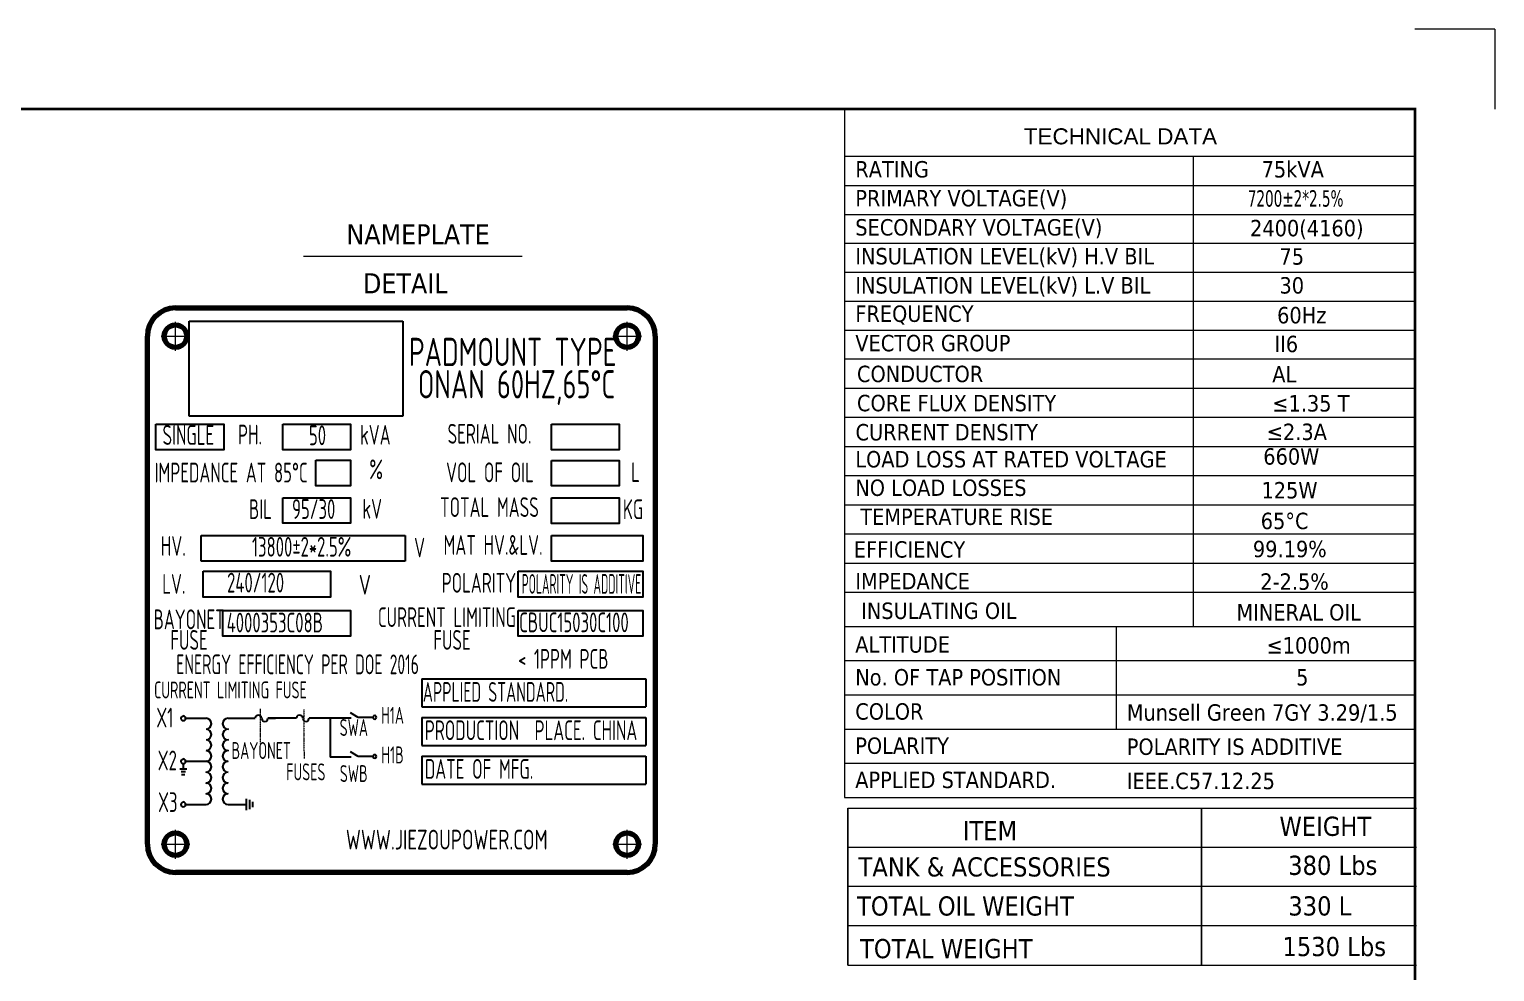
# Model space of a CAD drawing. Header units: millimetres. Extents: x 13152 to 35294, y -6229 to 54471.
# Drawn here: x 31137 to 34766, y 52138 to 54471 of the extents above; entities that cross this region are included whole.
import ezdxf
from ezdxf.enums import TextEntityAlignment as Align

# ---------------------------------------------------------------- set-up
doc = ezdxf.new("R2010")
doc.units = ezdxf.units.MM
doc.header["$LTSCALE"] = 4
doc.linetypes.add('5 双点画线', pattern=[10.5, 6.25, -1.25, 0.25, -1.25, 0.25, -1.25])
doc.linetypes.add('ACAD_ISO10W100', pattern=[18, 12, -3, 0, -3])
doc.layers.add('1', color=12, linetype='Continuous')
doc.layers.add('C00-00-00', color=7, linetype='Continuous')
for name, color, linetype, lineweight in [('6文字层', 3, 'Continuous', 35), ('标注、文本', 3, 'Continuous', 25), ('铁心', 3, 'Continuous', 0)]:
    doc.layers.add(name, color=color, linetype=linetype, lineweight=lineweight)
doc.layers.add('paper', color=254, linetype='Continuous', plot=False)
doc.styles.add('PDF Arial', font='arial.ttf')
doc.styles.add('pdm', font='gbenor.shx', dxfattribs={"width": 0.8, "bigfont": 'AllInOneBig.shx'})
doc.styles.add('Tahoma$001', font='tahoma.ttf', dxfattribs={"height": 2.159784})
doc.styles.add('Tahoma_txtstyle_30.51_0_0', font='tahoma.ttf')
picture_1 = doc.add_image_def('image1.png', size_in_pixel=(551, 245))

msp = doc.modelspace()

# ---------------------------------------------------------------- linework, layer by layer
at = {"layer": '1', "color": 0, "lineweight": 40, "const_width": 6.91}
msp.add_lwpolyline([(26990.66, 48827.4), (34568.52, 48827.4), (34568.52, 54273.98), (26990.66, 54273.98), (26990.66, 48827.4)], dxfattribs=at)
at = {"layer": '6文字层', "lineweight": 13}
for points in [[(33155.92, 54273.98), (34568.52, 54273.98)], [(33155.92, 54273.98), (33155.92, 52569.7)], [(34568.52, 54273.98), (34568.52, 53437.24)]]:
    msp.add_lwpolyline(points, dxfattribs=at)
at = {"layer": 'C00-00-00', "lineweight": 25}
for p, q in [((31562.81, 53218.17), (32068.23, 53218.17)), ((31562.81, 53154.87), (31562.81, 53218.17)), ((32068.23, 53218.17), (32068.23, 53154.87)), ((32068.23, 53154.87), (31562.81, 53154.87)), ((32109.62, 52863.23), (32663.72, 52863.23)), ((32109.62, 52863.23), (32109.62, 52793.74)), ((32663.72, 52863.23), (32663.72, 52793.74)), ((32109.62, 52793.74), (32663.72, 52793.74)), ((32109.62, 52767.45), (32663.72, 52767.45)), ((32109.62, 52767.45), (32109.62, 52697.96)), ((32663.72, 52767.45), (32663.72, 52697.96)), ((32109.62, 52697.96), (32663.72, 52697.96)), ((32109.62, 52671.67), (32663.72, 52671.67)), ((32109.62, 52671.67), (32109.62, 52602.17)), ((32663.72, 52671.67), (32663.72, 52602.17)), ((32109.62, 52602.17), (32663.72, 52602.17))]:
    msp.add_line(p, q, dxfattribs=at)
for points in [[(31450.73, 53493.87), (31618.75, 53493.87), (31618.75, 53430.57), (31450.73, 53430.57)], [(31764.88, 53493.87), (31932.9, 53493.87), (31932.9, 53430.57), (31764.88, 53430.57)], [(32430.08, 53493.42), (32598.1, 53493.42), (32598.1, 53430.12), (32430.08, 53430.12)], [(31847.12, 53404.54), (31932.9, 53404.54), (31932.9, 53341.23), (31847.12, 53341.23)], [(32430.08, 53404.09), (32598.1, 53404.09), (32598.1, 53340.78), (32430.08, 53340.78)], [(31764.88, 53311.65), (31932.9, 53311.65), (31932.9, 53248.35), (31764.88, 53248.35)], [(32430.08, 53311.2), (32598.1, 53311.2), (32598.1, 53247.9), (32430.08, 53247.9)], [(32430.08, 53218.17), (32656.47, 53218.17), (32656.47, 53154.87), (32430.08, 53154.87)], [(31567.56, 53129.43), (31883.49, 53129.43), (31883.49, 53065.53), (31567.56, 53065.53)], [(32347.56, 53129.43), (32656.47, 53129.43), (32656.47, 53065.53), (32347.56, 53065.53)], [(31616.97, 53032.4), (31932.9, 53032.4), (31932.9, 52968.51), (31616.97, 52968.51)], [(32348.03, 53032.4), (32656.47, 53032.4), (32656.47, 52968.51), (32348.03, 52968.51)]]:
    msp.add_lwpolyline(points, close=True, dxfattribs=at)
at = {"layer": 'paper', "lineweight": 13}
for q in [(34568.52, 54471.32), (34765.86, 54273.98)]:
    msp.add_line((34765.86, 54471.32), q, dxfattribs=at)
at = {"layer": '标注、文本', "color": 0, "linetype": 'ByBlock', "lineweight": 70}
for p, q in [((31499.61, 53781.59), (32617.65, 53781.59)), ((31429.73, 52453.91), (31429.73, 53711.71)), ((32687.52, 53711.71), (32687.52, 52453.91)), ((32617.65, 52384.04), (31499.61, 52384.04))]:
    msp.add_line(p, q, dxfattribs=at)
at = {"layer": '标注、文本', "color": 1, "linetype": 'ACAD_ISO10W100', "lineweight": 13, "ltscale": 0.02}
for p, q in [((31499.69, 53675.71), (31499.52, 53747.71)), ((32617.73, 53675.71), (32617.56, 53747.71)), ((31464.3, 53711.62), (31534.91, 53711.79)), ((32582.34, 53711.62), (32652.95, 53711.79)), ((31499.69, 52417.91), (31499.52, 52489.91)), ((32617.73, 52417.91), (32617.56, 52489.91)), ((31464.3, 52453.83), (31534.91, 52454)), ((32582.34, 52453.83), (32652.95, 52454))]:
    msp.add_line(p, q, dxfattribs=at)
at = {"layer": '标注、文本'}
for p, q in [((32686.86, 53103.68), (32686.86, 52824.17)), ((31882.24, 52765.68), (31882.24, 52668.95)), ((31952.05, 52767.79), (31932.97, 52778.91)), ((31988.18, 52767.79), (31952.05, 52767.79)), ((31952.05, 52671.07), (31932.97, 52682.18)), ((31988.18, 52671.07), (31952.05, 52671.07)), ((31675.28, 52538.4), (31675.28, 52565.8)), ((31683.26, 52540.58), (31683.26, 52563.61)), ((31690.7, 52545.25), (31690.7, 52558.95))]:
    msp.add_line(p, q, dxfattribs=at)
at = {"layer": '标注、文本', "lineweight": 13}
for p, q in [((33829.63, 52908.41), (33829.63, 52993.09)), ((33829.63, 52823.73), (33829.63, 52908.41)), ((33829.63, 52739.06), (33829.63, 52823.73))]:
    msp.add_line(p, q, dxfattribs=at)
at = {"layer": '标注、文本', "color": 6, "linetype": '5 双点画线', "lineweight": 13, "ltscale": 0.1}
for p, q in [((31709.26, 52789.21), (31709.45, 52703.59)), ((31816.96, 52787.76), (31817.71, 52666.37))]:
    msp.add_line(p, q, dxfattribs=at)
at = {"layer": '标注、文本'}
for points in [[(31524.42, 52765.68), (31523.82, 52768.63), (31521.46, 52770.41), (31518.5, 52771.59), (31515.54, 52770.41), (31513.77, 52768.63), (31512.58, 52765.68), (31513.77, 52762.72), (31515.54, 52760.35), (31518.5, 52759.76), (31521.46, 52760.35), (31523.82, 52762.72)], [(31997.06, 52767.79), (31996.61, 52770.01), (31994.84, 52771.79), (31992.62, 52772.23), (31990.4, 52771.79), (31989.07, 52770.01), (31988.18, 52767.79), (31989.07, 52765.57), (31990.4, 52764.24), (31992.62, 52763.36), (31994.84, 52764.24), (31996.61, 52765.57)], [(31524.42, 52659.18), (31523.82, 52662.14), (31521.46, 52663.92), (31518.5, 52665.1), (31515.54, 52663.92), (31513.77, 52662.14), (31512.58, 52659.18), (31513.77, 52656.22), (31515.54, 52653.86), (31518.5, 52653.27), (31521.46, 52653.86), (31523.82, 52656.22)], [(31997.06, 52671.07), (31996.61, 52673.29), (31994.84, 52675.06), (31992.62, 52675.51), (31990.4, 52675.06), (31989.07, 52673.29), (31988.18, 52671.07), (31989.07, 52668.85), (31990.4, 52667.52), (31992.62, 52666.63), (31994.84, 52667.52), (31996.61, 52668.85)], [(31524.42, 52552.1), (31523.82, 52555.06), (31521.46, 52557.42), (31518.5, 52558.61), (31515.54, 52557.42), (31513.77, 52555.06), (31512.58, 52552.1), (31513.77, 52549.14), (31515.54, 52547.36), (31518.5, 52546.18), (31521.46, 52547.36), (31523.82, 52549.14)]]:
    msp.add_lwpolyline(points, close=True, dxfattribs=at)
for points in [[(31524.42, 52765.68), (31575.3, 52765.68)], [(31575.3, 52739.05), (31580.03, 52739.64), (31584.76, 52742.6), (31587.13, 52747.33), (31588.31, 52752.07), (31587.13, 52757.39), (31584.76, 52761.53), (31580.03, 52764.49), (31575.3, 52765.68)], [(31629.73, 52765.68), (31624.4, 52764.49), (31620.26, 52761.53), (31617.3, 52757.39), (31616.12, 52752.07), (31617.3, 52747.33), (31620.26, 52742.6), (31624.4, 52739.64), (31629.73, 52739.05), (31624.4, 52737.87), (31620.26, 52734.91), (31617.3, 52730.77), (31616.12, 52725.44), (31617.3, 52720.71), (31620.26, 52715.98), (31624.4, 52713.02), (31629.73, 52712.43), (31624.4, 52711.25), (31620.26, 52708.29), (31617.3, 52704.15), (31616.12, 52698.82), (31617.3, 52694.09), (31620.26, 52689.36), (31624.4, 52686.4), (31629.73, 52685.81), (31624.4, 52684.62), (31620.26, 52681.66), (31617.3, 52677.52), (31616.12, 52672.2), (31617.3, 52666.87), (31620.26, 52662.73), (31624.4, 52659.77), (31629.73, 52659.18)], [(31629.73, 52765.68), (31696.59, 52765.68)], [(31712.57, 52765.68), (31711.38, 52769.82), (31708.43, 52772.77), (31704.28, 52773.37), (31700.73, 52772.77), (31697.78, 52769.82), (31696.59, 52765.68)], [(31712.57, 52765.68), (31713.75, 52761.53), (31716.12, 52758.58), (31720.26, 52757.98), (31724.4, 52758.58), (31727.36, 52761.53), (31727.95, 52765.68)], [(31727.95, 52765.68), (31746.87, 52765.68)], [(31798.94, 52765.68), (31727.95, 52765.68)], [(31814.33, 52765.68), (31813.74, 52769.82), (31810.78, 52772.77), (31806.64, 52773.37), (31802.49, 52772.77), (31799.54, 52769.82), (31798.94, 52765.68)], [(31814.33, 52765.68), (31815.51, 52761.53), (31818.47, 52758.58), (31822.61, 52757.98), (31826.16, 52758.58), (31829.12, 52761.53), (31830.3, 52765.68)], [(31934.17, 52765.68), (31830.3, 52765.68)], [(31575.3, 52712.43), (31580.03, 52713.02), (31584.76, 52715.98), (31587.13, 52720.71), (31588.31, 52725.44), (31587.13, 52730.77), (31584.76, 52734.91), (31580.03, 52737.87), (31575.3, 52739.05)], [(31575.3, 52685.81), (31580.03, 52686.4), (31584.76, 52689.36), (31587.13, 52694.09), (31588.31, 52698.82), (31587.13, 52704.15), (31584.76, 52708.29), (31580.03, 52711.25), (31575.3, 52712.43)], [(31575.3, 52659.18), (31580.03, 52659.77), (31584.76, 52662.73), (31587.13, 52666.87), (31588.31, 52672.2), (31587.13, 52677.52), (31584.76, 52681.66), (31580.03, 52684.62), (31575.3, 52685.81)], [(31518.5, 52653.27), (31518.5, 52640.84)], [(31524.42, 52659.18), (31575.3, 52659.18)], [(31575.3, 52552.1), (31580.03, 52553.28), (31584.76, 52556.24), (31587.13, 52560.38), (31588.31, 52565.7), (31587.13, 52571.03), (31584.76, 52575.17), (31580.03, 52578.13), (31575.3, 52578.72), (31580.03, 52579.9), (31584.76, 52582.86), (31587.13, 52587), (31588.31, 52592.33), (31587.13, 52597.65), (31584.76, 52601.79), (31580.03, 52604.75), (31575.3, 52605.34), (31580.03, 52606.53), (31584.76, 52609.49), (31587.13, 52613.63), (31588.31, 52618.95), (31587.13, 52624.28), (31584.76, 52628.42), (31580.03, 52631.38), (31575.3, 52632.56), (31580.03, 52633.15), (31584.76, 52636.11), (31587.13, 52640.25), (31588.31, 52645.57), (31587.13, 52650.9), (31584.76, 52655.04), (31580.03, 52658), (31575.3, 52659.18)], [(31629.73, 52659.18), (31624.4, 52658), (31620.26, 52655.04), (31617.3, 52650.9), (31616.12, 52645.57), (31617.3, 52640.25), (31620.26, 52636.11), (31624.4, 52633.15), (31629.73, 52632.56)], [(31934.17, 52668.95), (31882.24, 52668.95)], [(31510.22, 52640.84), (31527.37, 52640.84)], [(31513.77, 52633.74), (31524.42, 52633.74)], [(31514.36, 52626.05), (31522.64, 52626.05)], [(31629.73, 52632.56), (31624.4, 52631.38), (31620.26, 52628.42), (31617.3, 52624.28), (31616.12, 52618.95), (31617.3, 52613.63), (31620.26, 52609.49), (31624.4, 52606.53), (31629.73, 52605.34)], [(31629.73, 52605.34), (31624.4, 52604.75), (31620.26, 52601.79), (31617.3, 52597.65), (31616.12, 52592.33), (31617.3, 52587), (31620.26, 52582.86), (31624.4, 52579.9), (31629.73, 52578.72)], [(31629.73, 52578.72), (31624.4, 52578.13), (31620.26, 52575.17), (31617.3, 52571.03), (31616.12, 52565.7), (31617.3, 52560.38), (31620.26, 52556.24), (31624.4, 52553.28), (31629.73, 52552.1)], [(31524.42, 52552.1), (31575.3, 52552.1)], [(31629.73, 52552.1), (31675.28, 52552.1)]]:
    msp.add_lwpolyline(points, dxfattribs=at)
at = {"layer": '标注、文本', "color": 0, "linetype": 'ByBlock', "lineweight": 70}
for centre in [(31499.61, 53711.71), (32617.65, 53711.71), (31499.61, 52453.91), (32617.65, 52453.91)]:
    msp.add_circle(centre, 27.95, dxfattribs=at)
for centre, start, end in [((31499.61, 53711.71), 90, 180), ((32617.65, 53711.71), 0, 90), ((31499.61, 52453.91), 180, 270), ((32617.65, 52453.91), 270, 0)]:
    msp.add_arc(centre, 69.88, start, end, dxfattribs=at)
at = {"layer": '铁心', "lineweight": 13}
for p, q in [((32358.18, 53909.07), (31816.68, 53909.07)), ((33163.98, 52542.99), (33163.98, 52413.71)), ((33163.98, 52413.71), (33163.98, 52542.99)), ((33163.98, 52542.99), (34572.42, 52542.99)), ((34040.26, 52542.99), (34040.26, 52413.71)), ((34040.26, 52413.71), (34040.26, 52542.99)), ((33163.98, 52446.49), (34572.42, 52446.49)), ((33163.98, 52264.39), (33163.98, 52413.71)), ((33163.98, 52413.71), (33163.98, 52264.39)), ((34040.26, 52264.39), (34040.26, 52413.71)), ((34040.26, 52413.71), (34040.26, 52264.39)), ((33163.98, 52349.59), (34572.42, 52349.59)), ((33163.98, 52154.18), (33163.98, 52264.39)), ((33163.98, 52264.39), (33163.98, 52154.18)), ((33163.98, 52252.69), (34572.42, 52252.69)), ((34040.26, 52154.18), (34040.26, 52264.39)), ((34040.26, 52264.39), (34040.26, 52154.18)), ((33163.98, 52154.18), (34572.42, 52154.18))]:
    msp.add_line(p, q, dxfattribs=at)
for points in [[(33155.92, 54156.88), (34568.52, 54156.88)], [(34019.06, 54156.88), (34019.06, 52993.09)], [(33155.92, 54084.71), (34568.52, 54084.71)], [(33155.92, 54013.22), (34568.52, 54013.22)], [(33155.92, 53941.74), (34568.52, 53941.74)], [(33155.92, 53870.25), (34568.52, 53870.25)], [(33155.92, 53798.08), (34568.52, 53798.08)], [(33155.92, 53726.59), (34568.52, 53726.59)], [(33155.92, 53655.11), (34568.52, 53655.11)], [(33155.92, 53582.94), (34568.52, 53582.94)], [(33155.92, 53510.77), (34568.52, 53510.77)], [(33155.92, 53438.6), (34568.52, 53438.6)], [(33155.92, 53366.44), (34568.52, 53366.44)], [(33155.92, 53294.27), (34568.52, 53294.27)], [(33155.92, 53222.1), (34568.52, 53222.1)], [(33155.92, 53149.93), (34568.52, 53149.93)], [(33155.92, 53077.76), (34568.52, 53077.76)], [(33155.92, 53077.76), (34568.52, 53077.76)], [(34568.52, 53077.76), (34568.52, 52909.21)], [(33155.92, 52993.09), (34568.52, 52993.09)], [(33155.92, 52908.41), (34568.52, 52908.41)], [(33155.92, 52908.41), (34080.53, 52908.41)], [(33155.92, 52908.41), (34080.53, 52908.41)], [(33155.92, 52908.41), (34568.52, 52908.41)], [(33155.92, 52823.73), (34568.52, 52823.73)], [(33155.92, 52823.73), (34080.53, 52823.73)], [(33155.92, 52823.73), (34080.53, 52823.73)], [(33155.92, 52823.73), (34568.52, 52823.73)], [(33155.92, 52739.06), (34568.52, 52739.06)], [(33155.92, 52739.06), (34080.53, 52739.06)], [(33155.92, 52739.06), (34080.53, 52739.06)], [(33155.92, 52654.38), (34568.52, 52654.38)], [(33155.92, 52569.7), (34568.52, 52569.7)]]:
    msp.add_lwpolyline(points, dxfattribs=at)

# ---------------------------------------------------------------- texts
at = {"layer": '标注、文本', "style": 'pdm'}
for s, height, width, p in [('PADMOUNT TYPE ', 69.8775, 0.8, (32349.49, 53672.57)), (' ONAN 60HZ,65°C', 69.8775, 0.8, (32328.65, 53592.59)), ('SINGLE', 48.914, 0.72, (31531.26, 53466.96)), ('PH.', 48.914, 0.72, (31683.99, 53468)), ('50', 48.914, 0.72, (31851, 53466.12)), ('kVA', 48.914, 0.72, (31994.19, 53467.54)), ('SERIAL NO.', 48.914, 0.72, (32277.07, 53469.97)), ('IMPEDANCE AT 85°C ', 48.9143, 0.72, (31646.62, 53373.97)), ('%%%', 48.914, 0.72, (31996.27, 53381.89)), ('VOL OF OIL', 48.914, 0.72, (32278.06, 53374.47)), ('L', 48.91, 0.72, (32638.34, 53374.92)), ('BIL', 48.914, 0.72, (31709.73, 53283.35)), ('95/30', 48.914, 0.72, (31841.56, 53283.64)), ('kV', 48.914, 0.72, (31986.49, 53284.15)), ('TOTAL MASS', 48.914, 0.72, (32276.79, 53288.39)), ('KG', 48.914, 0.72, (32632.36, 53283.11)), ('HV.', 48.914, 0.72, (31494.08, 53192.28)), ('13800±2*2.5%%%', 48.9143, 0.72, (31811.76, 53190.22)), ('V', 48.91, 0.72, (32103.84, 53188.04)), ('MAT HV.&LV.', 48.9143, 0.72, (32285.8, 53194.72)), ('LV.', 48.914, 0.72, (31495.39, 53098.31)), ('240/120', 48.914, 0.72, (31697.73, 53101.44)), ('V', 48.91, 0.8, (31968.32, 53096.08)), ('POLARITY', 48.914, 0.72, (32250.73, 53101.02)), ('POLARITY IS ADDITIVE', 48.9143, 0.5, (32504.69, 53098.24)), ('BAYONET', 48.914, 0.72, (31533.25, 53010.57)), ('4000353C08B', 48.9143, 0.72, (31745.37, 53002.56)), ('CURRENT LIMITING', 48.9143, 0.72, (32171.5, 53015.88)), ('CBUC15030C100', 48.9143, 0.72, (32486.02, 53003.11)), ('FUSE', 48.914, 0.72, (31532.82, 52959.6)), ('FUSE', 48.914, 0.72, (32184.01, 52959.6)), ('ENERGY EFFICIENCY PER DOE 2016', 48.9143, 0.67, (31801.7, 52899.15)), ('< 1PPM PCB', 48.914, 0.72, (32459.55, 52912.71)), ('CURRENT LIMITING FUSE', 41.9265, 0.7, (31635.39, 52835.69)), ('H1A', 41.927, 0.7, (32036.81, 52772.97)), ('X1', 48.914, 0.72, (31472.87, 52767.38)), ('X2', 48.914, 0.72, (31479.09, 52661.24)), ('H1B', 41.927, 0.7, (32036.81, 52674.9)), ('X3', 48.914, 0.72, (31480.35, 52557.98)), ('WWW.JIEZOUPOWER.COM ', 48.9143, 0.8, (32181.71, 52465.18))]:
    msp.add_text(s, height=height, dxfattribs=dict(at, width=width)).set_placement(p, align=Align.MIDDLE_CENTER)
for s, width, p in [('APPLIED STANDARD.', 0.67, (32111.79, 52830.85)), ('PRODUCTION  PLACE. CHINA', 0.72, (32116.77, 52735.97)), ('DATE OF MFG.', 0.72, (32116.77, 52640.19))]:
    msp.add_text(s, height=48.9143, dxfattribs=dict(at, width=width)).set_placement(p, align=Align.MIDDLE_LEFT)
at = {"layer": '标注、文本', "style": 'pdm', "width": 0.7}
for s, p in [('SWA', (31976.08, 52721.8)), ('BAYONET', (31785.22, 52664.8)), ('FUSES', (31870.63, 52611.98)), ('SWB', (31975.21, 52607.81))]:
    msp.add_text(s, height=41.927, dxfattribs=at).set_placement(p, align=Align.RIGHT)
at = {"layer": '铁心', "lineweight": 13}
for s, height, style, p in [('TECHNICAL DATA', 39.7655, 'PDF Arial', (33600.01, 54186.46)), ('RATING', 40.606, 'Tahoma$001', (33182.63, 54104.45)), ('75kVA', 40.606, 'Tahoma$001', (34188.69, 54104.45)), ('PRIMARY VOLTAGE(V)', 40.6063, 'Tahoma$001', (33182.63, 54032.97)), ('SECONDARY VOLTAGE(V)', 40.6063, 'Tahoma$001', (33182.63, 53960.8)), ('2400(4160)', 40.606, 'Tahoma$001', (34160.04, 53958.9)), ('NAMEPLATE', 50, 'Tahoma$001', (31922.81, 53938.78)), ('INSULATION LEVEL(kV) H.V BIL', 40.6063, 'Tahoma$001', (33182.63, 53889.31)), ('75', 40.606, 'Tahoma$001', (34232.93, 53888.63)), ('DETAIL', 50, 'Tahoma$001', (31963.75, 53817.49)), ('INSULATION LEVEL(kV) L.V BIL', 40.6063, 'Tahoma$001', (33182.63, 53817.14)), ('30', 40.606, 'Tahoma$001', (34232.93, 53817.14)), ('FREQUENCY', 40.606, 'Tahoma$001', (33182.63, 53747.02)), ('60Hz', 40.606, 'Tahoma$001', (34227.1, 53743.35)), ('VECTOR GROUP', 40.6063, 'Tahoma$001', (33182.63, 53674.17)), ('II6', 40.606, 'Tahoma$001', (34220.4, 53672.06)), ('CONDUCTOR', 40.606, 'Tahoma$001', (33186.82, 53597.9)), ('AL', 40.606, 'Tahoma$001', (34215.1, 53597.25)), ('CORE FLUX DENSITY', 40.6063, 'Tahoma$001', (33186.82, 53525.73)), ('≤1.35 T', 40.606, 'Tahoma$001', (34215.1, 53525.09)), ('CURRENT DENSITY', 40.6063, 'Tahoma$001', (33183.2, 53453.57)), ('≤2.3A', 40.606, 'Tahoma$001', (34201.41, 53454.48)), ('LOAD LOSS AT RATED VOLTAGE', 40.6063, 'Tahoma$001', (33182.63, 53386.73)), ('660W', 40.606, 'Tahoma$001', (34192.84, 53393.6)), ('NO LOAD LOSSES', 40.6063, 'Tahoma$001', (33182.63, 53316.16)), ('125W', 40.606, 'Tahoma$001', (34188.33, 53309.94)), ('EFFICIENCY', 40.606, 'Tahoma$001', (33179.06, 53163.38)), ('99.19%%%', 40.606, 'Tahoma$001', (34167.13, 53164.46)), ('IMPEDANCE', 40.606, 'Tahoma$001', (33182.63, 53085)), ('2-2.5%%%', 40.606, 'Tahoma$001', (34185.47, 53083.79)), ('ALTITUDE', 40.606, 'Tahoma$001', (33182.63, 52928.15)), ('≤1000m', 40.606, 'Tahoma$001', (34200.71, 52925.85)), ('No. OF TAP POSITION', 40.6063, 'Tahoma$001', (33182.57, 52846.9)), ('5', 40.61, 'Tahoma$001', (34274.16, 52846.9)), ('COLOR', 40.606, 'Tahoma$001', (33182.57, 52762.22)), ('Munsell Green 7GY 3.29/1.5', 40.6063, 'Tahoma$001', (33854.81, 52759.67)), ('POLARITY', 40.606, 'Tahoma$001', (33182.57, 52677.55)), ('POLARITY IS ADDITIVE', 40.6063, 'Tahoma$001', (33854.81, 52674.99)), ('APPLIED STANDARD.', 40.6063, 'Tahoma$001', (33182.57, 52592.87)), ('IEEE.C57.12.25', 40.6063, 'Tahoma$001', (33854.81, 52590.31)), ('ITEM', 47.513, 'Tahoma_txtstyle_30.51_0_0', (33448.63, 52463.61)), ('TANK & ACCESSORIES', 47.5129, 'Tahoma_txtstyle_30.51_0_0', (33190.61, 52373.97)), ('380 Lbs', 47.513, 'Tahoma_txtstyle_30.51_0_0', (34254.5, 52377.93)), ('TOTAL OIL WEIGHT', 47.5129, 'Tahoma_txtstyle_30.51_0_0', (33186.91, 52277.21)), ('330 L', 47.513, 'Tahoma_txtstyle_30.51_0_0', (34254.81, 52277.39)), ('TOTAL WEIGHT', 47.5129, 'Tahoma_txtstyle_30.51_0_0', (33194.31, 52171.66)), ('1530 Lbs', 47.513, 'Tahoma_txtstyle_30.51_0_0', (34240.29, 52176.88))]:
    msp.add_text(s, height=height, dxfattribs=dict(at, style=style)).set_placement(p)
at = {"layer": '铁心', "lineweight": 13, "style": 'Tahoma$001', "width": 0.7}
msp.add_text('7200±2*2.5%%%', height=40.6063, dxfattribs=at).set_placement((34154.56, 54032.29))
at = {"layer": '铁心', "lineweight": 13, "style": 'Tahoma$001'}
for s, p in [('TEMPERATURE RISE ', (33441.17, 53264.59)), ('INSULATING OIL', (33389.57, 53031.83)), ('MINERAL OIL', (34280.46, 53027.97))]:
    msp.add_text(s, height=40.6063, dxfattribs=at).set_placement(p, align=Align.MIDDLE)
msp.add_text('65%%DC', height=40.606, dxfattribs=at).set_placement((34186.53, 53254.3), align=Align.MIDDLE_LEFT)
at = {"layer": '铁心', "lineweight": 13, "insert": (34232.91, 52522.04), "char_height": 47.513, "width": 562.5922, "attachment_point": 1, "style": 'Tahoma_txtstyle_30.51_0_0'}
msp.add_mtext('WEIGHT', dxfattribs=at)

# ---------------------------------------------------------------- pictures from other files: only their frames are drawn
at = {"layer": '标注、文本'}
image = msp.add_image(picture_1, insert=(31533.49, 53513.73), size_in_units=(529.15, 235.28), dxfattribs=at)
image.dxf.flags = 7

doc.saveas('drawing.dxf')
